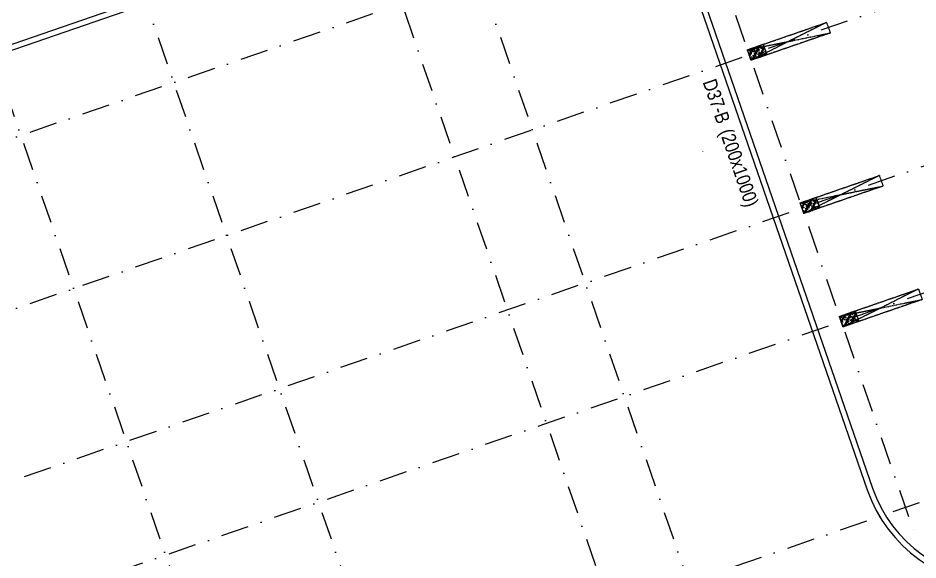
# Model space of a CAD drawing. Header units: millimetres. Extents: x -146681 to 1327256, y -72704 to 46237.
# Drawn here: x 648669 to 680931, y -32239 to -12830 of the extents above; entities that cross this region are included whole.
import ezdxf
from ezdxf.enums import TextEntityAlignment as Align

# ---------------------------------------------------------------- set-up
doc = ezdxf.new("R2010")
doc.units = ezdxf.units.MM
doc.header["$MEASUREMENT"] = 0
for name, pattern in [('DASHDOT', [1, 0.5, -0.25, 0, -0.25]), ('DASHED', [4.5, 3, -1.5]), ('HIDDEN', [0.375, 0.25, -0.125])]:
    doc.linetypes.add(name, pattern=pattern)
for name, color, linetype in [('ccu11-Khuat', 9, 'DASHED'), ('ccu12-Text', 31, 'Continuous'), ('KT-Luoi truc South Tower', 8, 'DASHDOT'), ('ST_MBDV Cot vach 220805$0$AUDIT_I_220805193045-5', 6, 'Continuous'), ('Xref_ST_MBDV Cot vach 30.7.2022|Xref_ST_MBDV Cot vach 30.7.2022|Xref_ST_MBDV Cot vach 30.7.2022|Xref_ST_MBDV Cot vach 30.7.2022|KC-Betong', 6, 'Continuous')]:
    doc.layers.add(name, color=color, linetype=linetype)
doc.layers.add('ccu12-Tencaukien', color=9, linetype='Continuous', lineweight=15)
doc.layers.add('KT-Kich thuoc', color=159, linetype='Continuous', lineweight=18)
doc.styles.add('Arial Narrow', font='ARIALN.TTF')

# ---------------------------------------------------------------- blocks, each defined once
blk = doc.blocks.new('Asix South Tower')
at = {"layer": 'KT-Luoi truc South Tower', "ltscale": 2000}
for p, q in [((-72397.8, 60940.8), (-54232.5, 8325.6)), ((-80172.4, 58256.6), (-62007.1, 5641.4)), ((-82960.9, 57293.9), (-64795.6, 4678.7)), ((-91137.3, 54471), (-72972, 1855.8)), ((-96619.8, 52578.2), (-78454.5, -37)), ((-37736.8, 39354.3), (-105450.5, 15976.2)), ((-37735.1, 33218.9), (-103274.2, 10591.7)), ((-47391.3, 23749.2), (-101381.4, 5109.2)), ((-45988, 19684.6), (-99978.1, 1044.6)), ((-52170.8, 10095.3), (-96381.5, -5168.4))]:
    blk.add_line(p, q, dxfattribs=at)
blk = doc.blocks.new('*U194')
at = {"layer": 'ccu12-Tencaukien', "color": 8, "ltscale": 10000}
blk.add_line((361, -155), (354, -155), dxfattribs=at)
at = {"layer": 'ccu12-Text', "color": 2, "style": 'Arial Narrow', "width": 0.8}
blk.add_attdef('SH', text='', height=300, dxfattribs=at).set_placement((276, 6), align=Align.BOTTOM_RIGHT)
at = {"layer": 'ccu12-Text', "color": 31, "style": 'Arial Narrow', "width": 0.8}
for tag, p in [('(', (508, -75)), ('KT', (633, -75)), (')', (963, -75))]:
    blk.add_attdef(tag, text='', height=250, dxfattribs=at).set_placement(p, align=Align.BOTTOM_LEFT)
blk = doc.blocks.new('*U328')
h = blk.add_hatch()
h.set_pattern_fill('VATLIEU04', color=250, scale=40, style=0, pattern_type=2)
h.set_pattern_definition([(50, (-550, 650), (286.904, -25.1), [30, -330]), (355, (-550, 650), (-55.5, 300.88), [24, -264]), (100.451, (-526.1, 647.9), (231.404, 275.776), [25.496, -280.457]), (46.184, (-550, 730), (426.9, -66.21), [45, -495]), (96.636, (-514.43, 724.5), (373.87, 389.65), [38.24, -420.69]), (351.184, (-550, 730), (373.86, 389.65), [36, -396]), (21, (-510, 710), (238.763, -161.048), [30, -330]), (326, (-510, 710), (97.326, 290.06), [24, -264]), (71.451, (-490.1, 696.58), (336.09, 129.01), [25.496, -280.457]), (37.5, (-550, 650), (4.864, 133.1575), [0, -260.8, 0, -268, 0, -265]), (7.5, (-550, 650), (105.228, 157.765), [0, -152.8, 0, -254.8, 0, -101]), (327.5, (-639.2, 650), (213.529, -9.022), [0, -100, 0, -312, 0, -414]), (317.5, (-679.2, 650), (233.274, 40.042), [0, -130, 0, -207.2, 0, -294]), (45, (-550, 650), (-120.208, 120.208), []), (45, (-550, 699), (-120.208, 120.208), [])])
h.paths.add_polyline_path([(-475, -475), (-75, -475), (-75, 125), (-475, 125)])
at = {"color": 6, "ltscale": 0.25}
blk.add_lwpolyline([(-475, -475), (-75, -475), (-75, 125), (-475, 125)], close=True, dxfattribs=at)
at = {"layer": 'Defpoints', "linetype": 'ByBlock', "ltscale": 30}
for p, q in [((-75, -475), (-475, 125)), ((-475, -475), (-75, 125))]:
    blk.add_line(p, q, dxfattribs=at)
blk = doc.blocks.new('*U214')
h = blk.add_hatch()
h.set_pattern_fill('VATLIEU04', color=250, scale=40, style=0, pattern_type=2)
h.set_pattern_definition([(50, (-550, 650), (286.904, -25.1), [30, -330]), (355, (-550, 650), (-55.5, 300.88), [24, -264]), (100.451, (-526.1, 647.9), (231.404, 275.776), [25.496, -280.457]), (46.184, (-550, 730), (426.9, -66.21), [45, -495]), (96.636, (-514.43, 724.5), (373.87, 389.65), [38.24, -420.69]), (351.184, (-550, 730), (373.86, 389.65), [36, -396]), (21, (-510, 710), (238.763, -161.048), [30, -330]), (326, (-510, 710), (97.326, 290.06), [24, -264]), (71.451, (-490.1, 696.58), (336.09, 129.01), [25.496, -280.457]), (37.5, (-550, 650), (4.864, 133.1575), [0, -260.8, 0, -268, 0, -265]), (7.5, (-550, 650), (105.228, 157.765), [0, -152.8, 0, -254.8, 0, -101]), (327.5, (-639.2, 650), (213.529, -9.022), [0, -100, 0, -312, 0, -414]), (317.5, (-679.2, 650), (233.274, 40.042), [0, -130, 0, -207.2, 0, -294]), (45, (-550, 650), (-120.208, 120.208), []), (45, (-550, 699), (-120.208, 120.208), [])])
h.paths.add_polyline_path([(-475, -475), (-75, -475), (-75, 125), (-475, 125)])
at = {"color": 6, "ltscale": 0.25}
blk.add_lwpolyline([(-475, -475), (-75, -475), (-75, 125), (-475, 125)], close=True, dxfattribs=at)
at = {"layer": 'Defpoints', "linetype": 'ByBlock', "ltscale": 30}
for p, q in [((-75, -475), (-475, 125)), ((-475, -475), (-75, 125))]:
    blk.add_line(p, q, dxfattribs=at)
blk = doc.blocks.new('*U325')
h = blk.add_hatch()
h.set_pattern_fill('VATLIEU04', color=250, scale=40, style=0, pattern_type=2)
h.set_pattern_definition([(50, (-550, 650), (286.904, -25.1), [30, -330]), (355, (-550, 650), (-55.5, 300.88), [24, -264]), (100.451, (-526.1, 647.9), (231.404, 275.776), [25.496, -280.457]), (46.184, (-550, 730), (426.9, -66.21), [45, -495]), (96.636, (-514.43, 724.5), (373.87, 389.65), [38.24, -420.69]), (351.184, (-550, 730), (373.86, 389.65), [36, -396]), (21, (-510, 710), (238.763, -161.048), [30, -330]), (326, (-510, 710), (97.326, 290.06), [24, -264]), (71.451, (-490.1, 696.58), (336.09, 129.01), [25.496, -280.457]), (37.5, (-550, 650), (4.864, 133.1575), [0, -260.8, 0, -268, 0, -265]), (7.5, (-550, 650), (105.228, 157.765), [0, -152.8, 0, -254.8, 0, -101]), (327.5, (-639.2, 650), (213.529, -9.022), [0, -100, 0, -312, 0, -414]), (317.5, (-679.2, 650), (233.274, 40.042), [0, -130, 0, -207.2, 0, -294]), (45, (-550, 650), (-120.208, 120.208), []), (45, (-550, 699), (-120.208, 120.208), [])])
h.paths.add_polyline_path([(-475, -475), (-75, -475), (-75, 125), (-475, 125)])
at = {"color": 6, "ltscale": 0.25}
blk.add_lwpolyline([(-475, -475), (-75, -475), (-75, 125), (-475, 125)], close=True, dxfattribs=at)
at = {"layer": 'Defpoints', "linetype": 'ByBlock', "ltscale": 30}
for p, q in [((-75, -475), (-475, 125)), ((-475, -475), (-75, 125))]:
    blk.add_line(p, q, dxfattribs=at)
blk = doc.blocks.new('*U393')
at = {"color": 6, "linetype": 'HIDDEN', "ltscale": 10}
for p, q in [((-75, 2525), (-475, -475)), ((-75, -475), (-475, 2525))]:
    blk.add_line(p, q, dxfattribs=at)
blk.add_lwpolyline([(-475, -475), (-75, -475), (-75, 2525), (-475, 2525)], close=True, dxfattribs=at)
blk = doc.blocks.new('*U383')
at = {"color": 6, "linetype": 'HIDDEN', "ltscale": 10}
for p, q in [((-75, 2525), (-475, -475)), ((-75, -475), (-475, 2525))]:
    blk.add_line(p, q, dxfattribs=at)
blk.add_lwpolyline([(-475, -475), (-75, -475), (-75, 2525), (-475, 2525)], close=True, dxfattribs=at)
blk = doc.blocks.new('*U388')
at = {"color": 6, "linetype": 'HIDDEN', "ltscale": 10}
for p, q in [((-75, 2525), (-475, -475)), ((-75, -475), (-475, 2525))]:
    blk.add_line(p, q, dxfattribs=at)
blk.add_lwpolyline([(-475, -475), (-75, -475), (-75, 2525), (-475, 2525)], close=True, dxfattribs=at)
blk = doc.blocks.new('MBCV-T37')
at = {"layer": 'ST_MBDV Cot vach 220805$0$AUDIT_I_220805193045-5', "linetype": 'ByBlock', "xscale": -0.9999999999999996, "rotation": 289.0471379532163}
for name, p in [('*U328', (-26022, 8423, 0)), ('*U214', (-24129, 2941, 0)), ('*U325', (-22726, -1124, 0))]:
    blk.add_blockref(name, p, dxfattribs=at)
at = {"layer": 'Xref_ST_MBDV Cot vach 30.7.2022|Xref_ST_MBDV Cot vach 30.7.2022|Xref_ST_MBDV Cot vach 30.7.2022|Xref_ST_MBDV Cot vach 30.7.2022|KC-Betong', "linetype": 'ByBlock', "xscale": -0.9999999999999997, "rotation": 289.0471379532163}
for name, p in [('*U393', (-26023, 8423, 0)), ('*U383', (-24130, 2941, 0)), ('*U388', (-22727, -1124, 0))]:
    blk.add_blockref(name, p, dxfattribs=at)
blk = doc.blocks.new('mbkc-t37')
at = {"elevation": 0}
for points in [[(-26286, 27544), (-26287, 27544), (-28875, 34908, 0.338337), (-32749, 36444), (-62185, 26289, 0.459457), (-64225, 21139), (-55456, 6813, 0.279689), (-50490, 5781), (-27772, 13619, 0.204279), (-27706, 13740), (-27482, 14770, -0.275412), (-26755, 15571), (-22342, 17089, -0.414195), (-21181, 16524), (-12852, -7567, 0.319754), (-8032, -11000), (37106, -11000, 0.36531), (42072, -6689, 0.102434), (42063, -5068), (39621, 6403, 0.132611), (38155, 9202, 0.066499), (37024, 10116, 0.137615), (34943, 10700), (9300, 10700)], [(-53502, 5908, 0.161195), (-50556, 5970), (-27901, 13786), (-27678, 14811, -0.274307), (-26816, 15761), (-22407, 17278, -0.414153), (-20992, 16589), (-12663, -7501, 0.319754), (-8032, -10800), (37104, -10800, 0.151467), (39864, -9900)]]:
    blk.add_lwpolyline(points, format="xyb", dxfattribs=at)
at = {"layer": 'ccu11-Khuat'}
blk.add_blockref('MBCV-T37', (9300, 0, 0), dxfattribs=at)

msp = doc.modelspace()

# ---------------------------------------------------------------- block references
msp.add_blockref('mbkc-t37', (691965.6, -22163.9, 0))
at = {"layer": 'ccu12-Tencaukien', "extrusion": (-7.82743e-07, -7.3493e-07, 1)}
ref = msp.add_blockref('*U194', (673515.4, -16977.8, -0.5), dxfattribs=dict(at, xscale=1.815893337873055, yscale=1.815893337873055, zscale=1.815893337873055, rotation=268.6094466265519))
ref.add_attrib('KT', '(200x1000)', dxfattribs={"color": 31, "extrusion": (-7.82743e-07, -7.3493e-07, 1), "height": 500, "rotation": 289.07251, "style": 'Arial Narrow'}).set_placement((673671.7, -16951.1, -0.5), align=Align.BOTTOM_LEFT)
ref.add_attrib('SH', 'D37-B', dxfattribs={"color": 2, "extrusion": (-7.82743e-07, -7.3493e-07, 1), "height": 500, "rotation": 289.07251, "style": 'Arial Narrow'}).set_placement((673596.8, -16707.3, -0.5), align=Align.BOTTOM_RIGHT)
at = {"layer": 'KT-Kich thuoc'}
msp.add_blockref('Asix South Tower', (735038.2, -39634.4), dxfattribs=at)

doc.saveas('drawing.dxf')
